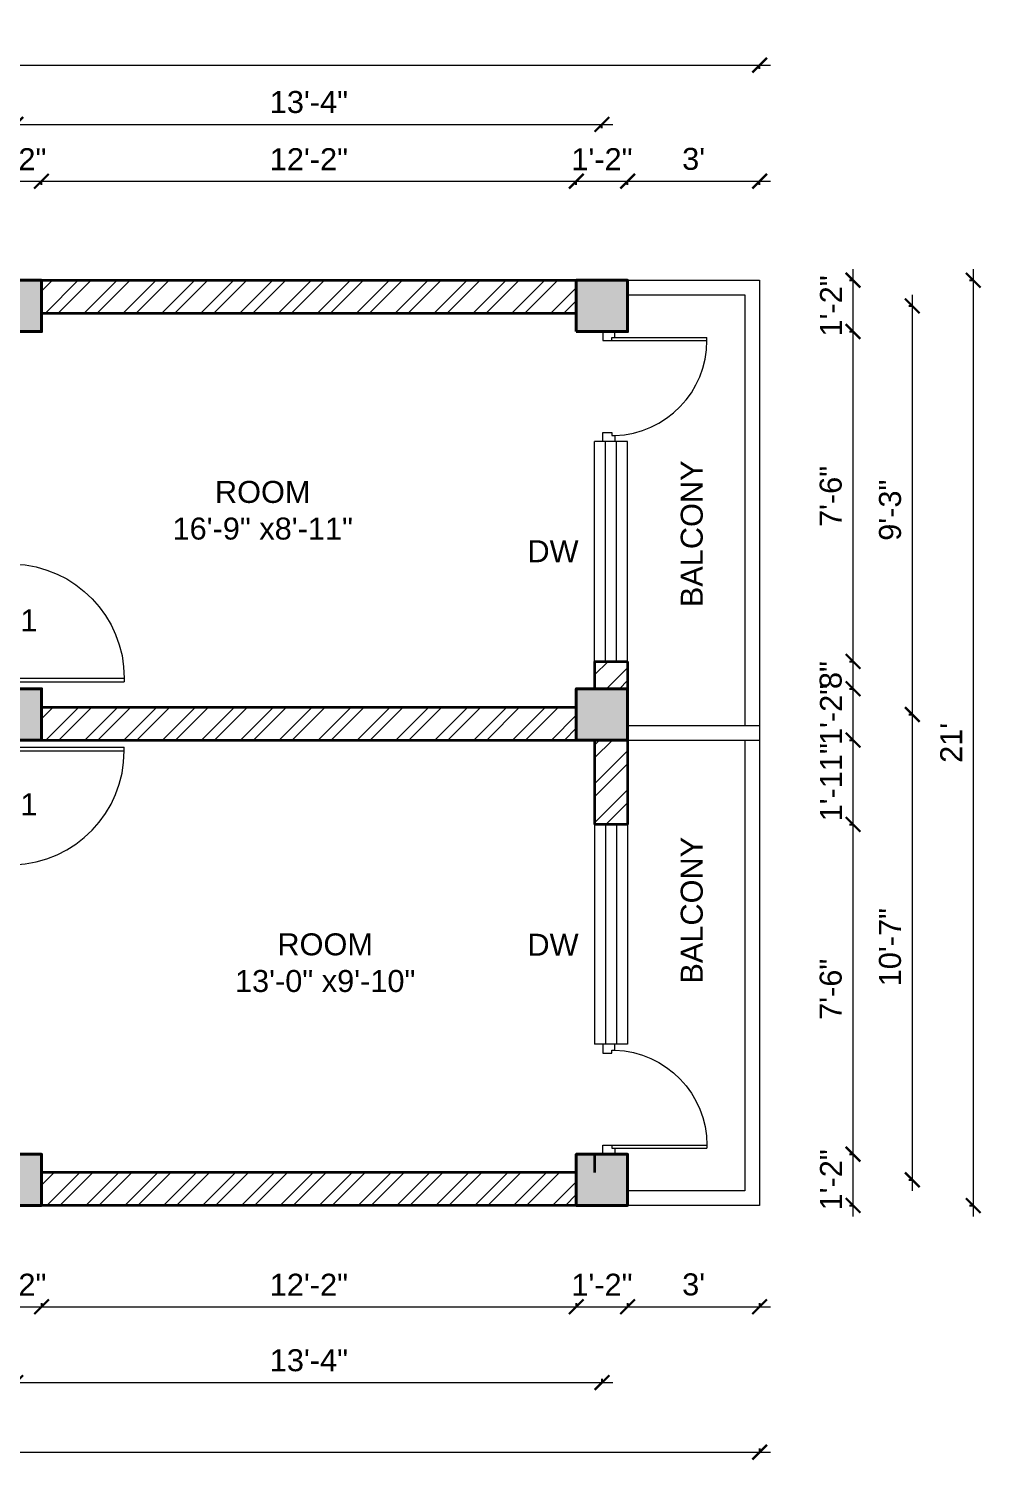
# Model space of a CAD drawing. Header units: inches. Extents: x -12073856 to 12321241, y -1226296 to 1319224.
# Drawn here: x 152714.2 to 152974, y 37191.7 to 37582.5 of the extents above; entities that cross this region are included whole.
import ezdxf

# ---------------------------------------------------------------- set-up
doc = ezdxf.new("R2010")
doc.units = ezdxf.units.IN
doc.header["$MEASUREMENT"] = 0
doc.header["$PDMODE"] = 35
for name, color, linetype, lineweight in [('Column', 181, 'Continuous', 40), ('Dimension', 130, 'Continuous', 9), ('Hatch', 9, 'Continuous', 9), ('Stairs', 61, 'Continuous', 18), ('TEXT', 255, 'Continuous', 35), ('Walls', 11, 'Continuous', 35), ('Windows', 151, 'Continuous', 15)]:
    doc.layers.add(name, color=color, linetype=linetype, lineweight=lineweight)
doc.styles.get("Standard").update_dxf_attribs({"font": 'arial.ttf'})
doc.dimstyles.get("Standard").update_dxf_attribs({"dimtxt": 6, "dimasz": 4, "dimexe": 0, "dimexo": 6, "dimgap": 3, "dimtad": 1, "dimdec": 0, "dimzin": 0, "dimdsep": 46, "dimlunit": 4, "dimtxsty": 'Standard', "dimblk": 'ARCHTICK', "dimcen": 0.09, "dimdle": 3, "dimclrd": 256, "dimadec": 0, "dimazin": 0, "dimtfac": 1, "dimtdec": 0, "dimtofl": 0, "dimtmove": 0, "dimatfit": 3, "dimfxl": 1, "dimfxlon": 1, "dimtolj": 1, "dimtzin": 0, "dimlwd": -1, "dimarcsym": 0})
pattern_1 = [(45, (29790.462, -1291.915), (-5.30330086, 5.30330086), []), (45, (29793.997, -1291.915), (-5.30330086, 5.30330086), [])]

# ---------------------------------------------------------------- blocks, each defined once
blk = doc.blocks.new('colm')
at = {"layer": 'Hatch'}
h = blk.add_hatch(color=256, dxfattribs=at)
h.dxf.hatch_style = 1
h.paths.add_polyline_path([(66705.71, 8319.73), (66705.71, 8307.73), (66717.71, 8307.73), (66717.71, 8319.73)])
at = {"layer": 'Column'}
blk.add_lwpolyline([(66705.71, 8307.73), (66717.71, 8307.73), (66717.71, 8319.73), (66705.71, 8319.73)], close=True, dxfattribs=at)
blk = doc.blocks.new('GFFGS')
at = {"layer": 'Windows'}
for p, q in [((97915.22, 19628.63), (97915.22, 19658.74)), ((97916.19, 19658.74), (97915.22, 19658.74)), ((97916.19, 19627.65), (97916.19, 19658.77)), ((97915.22, 19628.63), (97913.27, 19628.63)), ((97913.27, 19628.63), (97913.27, 19624.73)), ((97915.22, 19627.65), (97915.22, 19628.63)), ((97916.19, 19627.65), (97915.22, 19627.65)), ((97916.19, 19624.73), (97916.19, 19627.65)), ((97946.35, 19624.73), (97946.35, 19627.65)), ((97946.35, 19627.65), (97947.32, 19627.65)), ((97947.32, 19627.65), (97947.32, 19628.63)), ((97947.32, 19628.63), (97949.27, 19628.63)), ((97949.27, 19628.63), (97949.27, 19624.73)), ((97913.27, 19624.73), (97916.19, 19624.73)), ((97949.27, 19624.73), (97946.35, 19624.73))]:
    blk.add_line(p, q, dxfattribs=at)
blk.add_arc((97916.25, 19627.66), 31.08, 1.7801, 90.1235, dxfattribs=at)
blk = doc.blocks.new('_ArchTick')
at = {"color": 0, "linetype": 'ByBlock', "const_width": 0.15}
blk.add_lwpolyline([(-0.5, -0.5), (0.5, 0.5)], dxfattribs=at)
blk = doc.blocks.new('*D234')
at = {"layer": 'Defpoints', "color": 0, "transparency": 16777216}
for p in [(152717.68, 37540.82), (152703.68, 37513.79), (152717.68, 37513.79)]:
    blk.add_point(p, dxfattribs=at)
at = {"layer": 'Dimension', "transparency": 16777216}
blk.add_line((152700.68, 37540.82), (152720.68, 37540.82), dxfattribs=at)
at = {"layer": 'Dimension', "color": 0, "lineweight": -2, "transparency": 16777216}
for p, q in [((152703.68, 37539.82), (152703.68, 37540.82)), ((152717.68, 37539.82), (152717.68, 37540.82))]:
    blk.add_line(p, q, dxfattribs=at)
at = {"layer": 'Dimension', "transparency": 16777216, "xscale": 4, "yscale": 4, "zscale": 4, "rotation": 180}
blk.add_blockref('_ArchTick', (152703.68, 37540.82), dxfattribs=at)
at = {"layer": 'Dimension', "transparency": 16777216, "xscale": 4, "yscale": 4, "zscale": 4}
blk.add_blockref('_ArchTick', (152717.68, 37540.82), dxfattribs=at)
at = {"layer": 'Dimension', "color": 0, "lineweight": -2, "transparency": 16777216, "insert": (152710.68, 37546.83), "char_height": 6, "attachment_point": 5}
blk.add_mtext('\\A1;1\'-2"', dxfattribs=at)
blk = doc.blocks.new('*D235')
at = {"layer": 'Defpoints', "color": 0, "transparency": 16777216}
for p in [(152863.56, 37540.82), (152717.68, 37513.79), (152863.56, 37513.79)]:
    blk.add_point(p, dxfattribs=at)
at = {"layer": 'Dimension', "transparency": 16777216}
blk.add_line((152714.68, 37540.82), (152866.56, 37540.82), dxfattribs=at)
at = {"layer": 'Dimension', "color": 0, "lineweight": -2, "transparency": 16777216}
for p, q in [((152717.68, 37539.82), (152717.68, 37540.82)), ((152863.56, 37539.82), (152863.56, 37540.82))]:
    blk.add_line(p, q, dxfattribs=at)
at = {"layer": 'Dimension', "transparency": 16777216, "xscale": 4, "yscale": 4, "zscale": 4, "rotation": 180}
blk.add_blockref('_ArchTick', (152717.68, 37540.82), dxfattribs=at)
at = {"layer": 'Dimension', "transparency": 16777216, "xscale": 4, "yscale": 4, "zscale": 4}
blk.add_blockref('_ArchTick', (152863.56, 37540.82), dxfattribs=at)
at = {"layer": 'Dimension', "color": 0, "lineweight": -2, "transparency": 16777216, "insert": (152790.62, 37546.83), "char_height": 6, "attachment_point": 5}
blk.add_mtext('\\A1;12\'-2"', dxfattribs=at)
blk = doc.blocks.new('*D236')
at = {"layer": 'Defpoints', "color": 0, "transparency": 16777216}
for p in [(152877.56, 37540.82), (152863.56, 37513.79), (152877.56, 37513.79)]:
    blk.add_point(p, dxfattribs=at)
at = {"layer": 'Dimension', "transparency": 16777216}
blk.add_line((152860.56, 37540.82), (152880.56, 37540.82), dxfattribs=at)
at = {"layer": 'Dimension', "color": 0, "lineweight": -2, "transparency": 16777216}
for p, q in [((152863.56, 37539.82), (152863.56, 37540.82)), ((152877.56, 37539.82), (152877.56, 37540.82))]:
    blk.add_line(p, q, dxfattribs=at)
at = {"layer": 'Dimension', "transparency": 16777216, "xscale": 4, "yscale": 4, "zscale": 4, "rotation": 180}
blk.add_blockref('_ArchTick', (152863.56, 37540.82), dxfattribs=at)
at = {"layer": 'Dimension', "transparency": 16777216, "xscale": 4, "yscale": 4, "zscale": 4}
blk.add_blockref('_ArchTick', (152877.56, 37540.82), dxfattribs=at)
at = {"layer": 'Dimension', "color": 0, "lineweight": -2, "transparency": 16777216, "insert": (152870.56, 37546.83), "char_height": 6, "attachment_point": 5}
blk.add_mtext('\\A1;1\'-2"', dxfattribs=at)
blk = doc.blocks.new('*D237')
at = {"layer": 'Defpoints', "color": 0, "transparency": 16777216}
for p in [(152913.56, 37540.82), (152877.56, 37513.79), (152913.56, 37513.79)]:
    blk.add_point(p, dxfattribs=at)
at = {"layer": 'Dimension', "transparency": 16777216}
blk.add_line((152874.56, 37540.82), (152916.56, 37540.82), dxfattribs=at)
at = {"layer": 'Dimension', "color": 0, "lineweight": -2, "transparency": 16777216}
for p, q in [((152877.56, 37539.82), (152877.56, 37540.82)), ((152913.56, 37539.82), (152913.56, 37540.82))]:
    blk.add_line(p, q, dxfattribs=at)
at = {"layer": 'Dimension', "transparency": 16777216, "xscale": 4, "yscale": 4, "zscale": 4, "rotation": 180}
blk.add_blockref('_ArchTick', (152877.56, 37540.82), dxfattribs=at)
at = {"layer": 'Dimension', "transparency": 16777216, "xscale": 4, "yscale": 4, "zscale": 4}
blk.add_blockref('_ArchTick', (152913.56, 37540.82), dxfattribs=at)
at = {"layer": 'Dimension', "color": 0, "lineweight": -2, "transparency": 16777216, "insert": (152895.56, 37546.88), "char_height": 6, "attachment_point": 5}
blk.add_mtext("\\A1;3'", dxfattribs=at)
blk = doc.blocks.new('*D239')
at = {"layer": 'Defpoints', "color": 0, "transparency": 16777216}
for p in [(152870.56, 37556.34), (152710.68, 37513.79), (152870.56, 37513.79)]:
    blk.add_point(p, dxfattribs=at)
at = {"layer": 'Dimension', "transparency": 16777216}
blk.add_line((152707.68, 37556.34), (152873.56, 37556.34), dxfattribs=at)
at = {"layer": 'Dimension', "color": 0, "lineweight": -2, "transparency": 16777216}
for p, q in [((152710.68, 37555.34), (152710.68, 37556.34)), ((152870.56, 37555.34), (152870.56, 37556.34))]:
    blk.add_line(p, q, dxfattribs=at)
at = {"layer": 'Dimension', "transparency": 16777216, "xscale": 4, "yscale": 4, "zscale": 4, "rotation": 180}
blk.add_blockref('_ArchTick', (152710.68, 37556.34), dxfattribs=at)
at = {"layer": 'Dimension', "transparency": 16777216, "xscale": 4, "yscale": 4, "zscale": 4}
blk.add_blockref('_ArchTick', (152870.56, 37556.34), dxfattribs=at)
at = {"layer": 'Dimension', "color": 0, "lineweight": -2, "transparency": 16777216, "insert": (152790.62, 37562.4), "char_height": 6, "attachment_point": 5}
blk.add_mtext('\\A1;13\'-4"', dxfattribs=at)
blk = doc.blocks.new('*D244')
at = {"layer": 'Defpoints', "color": 0, "transparency": 16777216}
for p in [(152703.68, 37261.29), (152717.68, 37261.29), (152717.68, 37233.65)]:
    blk.add_point(p, dxfattribs=at)
at = {"layer": 'Dimension', "transparency": 16777216}
blk.add_line((152700.68, 37233.65), (152720.68, 37233.65), dxfattribs=at)
at = {"layer": 'Dimension', "color": 0, "lineweight": -2, "transparency": 16777216}
for p, q in [((152703.68, 37234.65), (152703.68, 37233.65)), ((152717.68, 37234.65), (152717.68, 37233.65))]:
    blk.add_line(p, q, dxfattribs=at)
at = {"layer": 'Dimension', "transparency": 16777216, "xscale": 4, "yscale": 4, "zscale": 4, "rotation": 180}
blk.add_blockref('_ArchTick', (152703.68, 37233.65), dxfattribs=at)
at = {"layer": 'Dimension', "transparency": 16777216, "xscale": 4, "yscale": 4, "zscale": 4}
blk.add_blockref('_ArchTick', (152717.68, 37233.65), dxfattribs=at)
at = {"layer": 'Dimension', "color": 0, "lineweight": -2, "transparency": 16777216, "insert": (152710.68, 37239.67), "char_height": 6, "attachment_point": 5}
blk.add_mtext('\\A1;1\'-2"', dxfattribs=at)
blk = doc.blocks.new('*D245')
at = {"layer": 'Defpoints', "color": 0, "transparency": 16777216}
for p in [(152717.68, 37261.29), (152863.56, 37261.29), (152863.56, 37233.65)]:
    blk.add_point(p, dxfattribs=at)
at = {"layer": 'Dimension', "transparency": 16777216}
blk.add_line((152714.68, 37233.65), (152866.56, 37233.65), dxfattribs=at)
at = {"layer": 'Dimension', "color": 0, "lineweight": -2, "transparency": 16777216}
for p, q in [((152717.68, 37234.65), (152717.68, 37233.65)), ((152863.56, 37234.65), (152863.56, 37233.65))]:
    blk.add_line(p, q, dxfattribs=at)
at = {"layer": 'Dimension', "transparency": 16777216, "xscale": 4, "yscale": 4, "zscale": 4, "rotation": 180}
blk.add_blockref('_ArchTick', (152717.68, 37233.65), dxfattribs=at)
at = {"layer": 'Dimension', "transparency": 16777216, "xscale": 4, "yscale": 4, "zscale": 4}
blk.add_blockref('_ArchTick', (152863.56, 37233.65), dxfattribs=at)
at = {"layer": 'Dimension', "color": 0, "lineweight": -2, "transparency": 16777216, "insert": (152790.62, 37239.67), "char_height": 6, "attachment_point": 5}
blk.add_mtext('\\A1;12\'-2"', dxfattribs=at)
blk = doc.blocks.new('*D246')
at = {"layer": 'Defpoints', "color": 0, "transparency": 16777216}
for p in [(152863.56, 37261.29), (152877.56, 37261.29), (152877.56, 37233.65)]:
    blk.add_point(p, dxfattribs=at)
at = {"layer": 'Dimension', "transparency": 16777216}
blk.add_line((152860.56, 37233.65), (152880.56, 37233.65), dxfattribs=at)
at = {"layer": 'Dimension', "color": 0, "lineweight": -2, "transparency": 16777216}
for p, q in [((152863.56, 37234.65), (152863.56, 37233.65)), ((152877.56, 37234.65), (152877.56, 37233.65))]:
    blk.add_line(p, q, dxfattribs=at)
at = {"layer": 'Dimension', "transparency": 16777216, "xscale": 4, "yscale": 4, "zscale": 4, "rotation": 180}
blk.add_blockref('_ArchTick', (152863.56, 37233.65), dxfattribs=at)
at = {"layer": 'Dimension', "transparency": 16777216, "xscale": 4, "yscale": 4, "zscale": 4}
blk.add_blockref('_ArchTick', (152877.56, 37233.65), dxfattribs=at)
at = {"layer": 'Dimension', "color": 0, "lineweight": -2, "transparency": 16777216, "insert": (152870.56, 37239.67), "char_height": 6, "attachment_point": 5}
blk.add_mtext('\\A1;1\'-2"', dxfattribs=at)
blk = doc.blocks.new('*D247')
at = {"layer": 'Defpoints', "color": 0, "transparency": 16777216}
for p in [(152877.56, 37261.29), (152913.56, 37261.29), (152913.56, 37233.65)]:
    blk.add_point(p, dxfattribs=at)
at = {"layer": 'Dimension', "transparency": 16777216}
blk.add_line((152874.56, 37233.65), (152916.56, 37233.65), dxfattribs=at)
at = {"layer": 'Dimension', "color": 0, "lineweight": -2, "transparency": 16777216}
for p, q in [((152877.56, 37234.65), (152877.56, 37233.65)), ((152913.56, 37234.65), (152913.56, 37233.65))]:
    blk.add_line(p, q, dxfattribs=at)
at = {"layer": 'Dimension', "transparency": 16777216, "xscale": 4, "yscale": 4, "zscale": 4, "rotation": 180}
blk.add_blockref('_ArchTick', (152877.56, 37233.65), dxfattribs=at)
at = {"layer": 'Dimension', "transparency": 16777216, "xscale": 4, "yscale": 4, "zscale": 4}
blk.add_blockref('_ArchTick', (152913.56, 37233.65), dxfattribs=at)
at = {"layer": 'Dimension', "color": 0, "lineweight": -2, "transparency": 16777216, "insert": (152895.56, 37239.72), "char_height": 6, "attachment_point": 5}
blk.add_mtext("\\A1;3'", dxfattribs=at)
blk = doc.blocks.new('*D249')
at = {"layer": 'Defpoints', "color": 0, "transparency": 16777216}
for p in [(152710.68, 37261.29), (152870.56, 37261.29), (152870.56, 37212.96)]:
    blk.add_point(p, dxfattribs=at)
at = {"layer": 'Dimension', "transparency": 16777216}
blk.add_line((152707.68, 37212.96), (152873.56, 37212.96), dxfattribs=at)
at = {"layer": 'Dimension', "color": 0, "lineweight": -2, "transparency": 16777216}
for p, q in [((152710.68, 37213.96), (152710.68, 37212.96)), ((152870.56, 37213.96), (152870.56, 37212.96))]:
    blk.add_line(p, q, dxfattribs=at)
at = {"layer": 'Dimension', "transparency": 16777216, "xscale": 4, "yscale": 4, "zscale": 4, "rotation": 180}
blk.add_blockref('_ArchTick', (152710.68, 37212.96), dxfattribs=at)
at = {"layer": 'Dimension', "transparency": 16777216, "xscale": 4, "yscale": 4, "zscale": 4}
blk.add_blockref('_ArchTick', (152870.56, 37212.96), dxfattribs=at)
at = {"layer": 'Dimension', "color": 0, "lineweight": -2, "transparency": 16777216, "insert": (152790.62, 37219.02), "char_height": 6, "attachment_point": 5}
blk.add_mtext('\\A1;13\'-4"', dxfattribs=at)
blk = doc.blocks.new('*D250')
at = {"layer": 'Defpoints', "color": 0, "transparency": 16777216}
for p in [(152877.56, 37275.29), (152939.05, 37275.29), (152877.56, 37261.29)]:
    blk.add_point(p, dxfattribs=at)
at = {"layer": 'Dimension', "color": 0, "lineweight": -2, "transparency": 16777216}
for p, q in [((152938.05, 37275.29), (152939.05, 37275.29)), ((152938.05, 37261.29), (152939.05, 37261.29))]:
    blk.add_line(p, q, dxfattribs=at)
at = {"layer": 'Dimension', "transparency": 16777216}
blk.add_line((152939.05, 37258.29), (152939.05, 37278.29), dxfattribs=at)
at = {"layer": 'Dimension', "transparency": 16777216, "xscale": 4, "yscale": 4, "zscale": 4}
for p, rotation in [((152939.05, 37275.29), 90), ((152939.05, 37261.29), 270)]:
    blk.add_blockref('_ArchTick', p, dxfattribs=dict(at, rotation=rotation))
at = {"layer": 'Dimension', "color": 0, "lineweight": -2, "transparency": 16777216, "insert": (152933.03, 37268.29), "char_height": 6, "attachment_point": 5, "rotation": 90}
blk.add_mtext('\\A1;1\'-2"', dxfattribs=at)
blk = doc.blocks.new('*D251')
at = {"layer": 'Defpoints', "color": 0, "transparency": 16777216}
for p in [(152877.56, 37365.29), (152939.05, 37365.29), (152877.56, 37275.29)]:
    blk.add_point(p, dxfattribs=at)
at = {"layer": 'Dimension', "color": 0, "lineweight": -2, "transparency": 16777216}
for p, q in [((152938.05, 37365.29), (152939.05, 37365.29)), ((152938.05, 37275.29), (152939.05, 37275.29))]:
    blk.add_line(p, q, dxfattribs=at)
at = {"layer": 'Dimension', "transparency": 16777216}
blk.add_line((152939.05, 37272.29), (152939.05, 37368.29), dxfattribs=at)
at = {"layer": 'Dimension', "transparency": 16777216, "xscale": 4, "yscale": 4, "zscale": 4}
for p, rotation in [((152939.05, 37365.29), 90), ((152939.05, 37275.29), 270)]:
    blk.add_blockref('_ArchTick', p, dxfattribs=dict(at, rotation=rotation))
at = {"layer": 'Dimension', "color": 0, "lineweight": -2, "transparency": 16777216, "insert": (152932.98, 37320.29), "char_height": 6, "attachment_point": 5, "rotation": 90}
blk.add_mtext('\\A1;7\'-6"', dxfattribs=at)
blk = doc.blocks.new('*D252')
at = {"layer": 'Defpoints', "color": 0, "transparency": 16777216}
for p in [(152877.56, 37388.29), (152939.05, 37388.29), (152877.56, 37365.29)]:
    blk.add_point(p, dxfattribs=at)
at = {"layer": 'Dimension', "color": 0, "lineweight": -2, "transparency": 16777216}
for p, q in [((152938.05, 37388.29), (152939.05, 37388.29)), ((152938.05, 37365.29), (152939.05, 37365.29))]:
    blk.add_line(p, q, dxfattribs=at)
at = {"layer": 'Dimension', "transparency": 16777216}
blk.add_line((152939.05, 37362.29), (152939.05, 37391.29), dxfattribs=at)
at = {"layer": 'Dimension', "transparency": 16777216, "xscale": 4, "yscale": 4, "zscale": 4}
for p, rotation in [((152939.05, 37388.29), 90), ((152939.05, 37365.29), 270)]:
    blk.add_blockref('_ArchTick', p, dxfattribs=dict(at, rotation=rotation))
at = {"layer": 'Dimension', "color": 0, "lineweight": -2, "transparency": 16777216, "insert": (152933.03, 37376.79), "char_height": 6, "attachment_point": 5, "rotation": 90}
blk.add_mtext('\\A1;1\'-11"', dxfattribs=at)
blk = doc.blocks.new('*D253')
at = {"layer": 'Defpoints', "color": 0, "transparency": 16777216}
for p in [(152877.56, 37402.29), (152939.05, 37402.29), (152877.56, 37388.29)]:
    blk.add_point(p, dxfattribs=at)
at = {"layer": 'Dimension', "transparency": 16777216}
blk.add_line((152939.05, 37385.29), (152939.05, 37405.29), dxfattribs=at)
at = {"layer": 'Dimension', "color": 0, "lineweight": -2, "transparency": 16777216}
for p, q in [((152938.05, 37402.29), (152939.05, 37402.29)), ((152938.05, 37388.29), (152939.05, 37388.29))]:
    blk.add_line(p, q, dxfattribs=at)
at = {"layer": 'Dimension', "transparency": 16777216, "xscale": 4, "yscale": 4, "zscale": 4}
for p, rotation in [((152939.05, 37402.29), 90), ((152939.05, 37388.29), 270)]:
    blk.add_blockref('_ArchTick', p, dxfattribs=dict(at, rotation=rotation))
at = {"layer": 'Dimension', "color": 0, "lineweight": -2, "transparency": 16777216, "insert": (152933.03, 37395.29), "char_height": 6, "attachment_point": 5, "rotation": 90}
blk.add_mtext('\\A1;1\'-2"', dxfattribs=at)
blk = doc.blocks.new('*D254')
at = {"layer": 'Defpoints', "color": 0, "transparency": 16777216}
for p in [(152877.56, 37409.79), (152939.05, 37409.79), (152877.56, 37402.29)]:
    blk.add_point(p, dxfattribs=at)
at = {"layer": 'Dimension', "transparency": 16777216}
blk.add_line((152939.05, 37399.29), (152939.05, 37412.79), dxfattribs=at)
at = {"layer": 'Dimension', "color": 0, "lineweight": -2, "transparency": 16777216}
for p, q in [((152938.05, 37409.79), (152939.05, 37409.79)), ((152938.05, 37402.29), (152939.05, 37402.29))]:
    blk.add_line(p, q, dxfattribs=at)
at = {"layer": 'Dimension', "transparency": 16777216, "xscale": 4, "yscale": 4, "zscale": 4}
for p, rotation in [((152939.05, 37409.79), 90), ((152939.05, 37402.29), 270)]:
    blk.add_blockref('_ArchTick', p, dxfattribs=dict(at, rotation=rotation))
at = {"layer": 'Dimension', "color": 0, "lineweight": -2, "transparency": 16777216, "insert": (152932.98, 37406.04), "char_height": 6, "attachment_point": 5, "rotation": 90}
blk.add_mtext('\\A1;8"', dxfattribs=at)
blk = doc.blocks.new('*D255')
at = {"layer": 'Defpoints', "color": 0, "transparency": 16777216}
for p in [(152877.56, 37499.79), (152939.05, 37499.79), (152877.56, 37409.79)]:
    blk.add_point(p, dxfattribs=at)
at = {"layer": 'Dimension', "transparency": 16777216}
blk.add_line((152939.05, 37406.79), (152939.05, 37502.79), dxfattribs=at)
at = {"layer": 'Dimension', "color": 0, "lineweight": -2, "transparency": 16777216}
for p, q in [((152938.05, 37499.79), (152939.05, 37499.79)), ((152938.05, 37409.79), (152939.05, 37409.79))]:
    blk.add_line(p, q, dxfattribs=at)
at = {"layer": 'Dimension', "transparency": 16777216, "xscale": 4, "yscale": 4, "zscale": 4}
for p, rotation in [((152939.05, 37499.79), 90), ((152939.05, 37409.79), 270)]:
    blk.add_blockref('_ArchTick', p, dxfattribs=dict(at, rotation=rotation))
at = {"layer": 'Dimension', "color": 0, "lineweight": -2, "transparency": 16777216, "insert": (152932.98, 37454.79), "char_height": 6, "attachment_point": 5, "rotation": 90}
blk.add_mtext('\\A1;7\'-6"', dxfattribs=at)
blk = doc.blocks.new('*D256')
at = {"layer": 'Defpoints', "color": 0, "transparency": 16777216}
for p in [(152877.56, 37513.79), (152939.05, 37513.79), (152877.56, 37499.79)]:
    blk.add_point(p, dxfattribs=at)
at = {"layer": 'Dimension', "color": 0, "lineweight": -2, "transparency": 16777216}
for p, q in [((152938.05, 37513.79), (152939.05, 37513.79)), ((152938.05, 37499.79), (152939.05, 37499.79))]:
    blk.add_line(p, q, dxfattribs=at)
at = {"layer": 'Dimension', "transparency": 16777216}
blk.add_line((152939.05, 37496.79), (152939.05, 37516.79), dxfattribs=at)
at = {"layer": 'Dimension', "transparency": 16777216, "xscale": 4, "yscale": 4, "zscale": 4}
for p, rotation in [((152939.05, 37513.79), 90), ((152939.05, 37499.79), 270)]:
    blk.add_blockref('_ArchTick', p, dxfattribs=dict(at, rotation=rotation))
at = {"layer": 'Dimension', "color": 0, "lineweight": -2, "transparency": 16777216, "insert": (152933.03, 37506.79), "char_height": 6, "attachment_point": 5, "rotation": 90}
blk.add_mtext('\\A1;1\'-2"', dxfattribs=at)
blk = doc.blocks.new('*D257')
at = {"layer": 'Defpoints', "color": 0, "transparency": 16777216}
for p in [(152877.56, 37395.29), (152955.22, 37395.29), (152877.56, 37268.29)]:
    blk.add_point(p, dxfattribs=at)
at = {"layer": 'Dimension', "transparency": 16777216}
blk.add_line((152955.22, 37265.29), (152955.22, 37398.29), dxfattribs=at)
at = {"layer": 'Dimension', "color": 0, "lineweight": -2, "transparency": 16777216}
for p, q in [((152954.22, 37395.29), (152955.22, 37395.29)), ((152954.22, 37268.29), (152955.22, 37268.29))]:
    blk.add_line(p, q, dxfattribs=at)
at = {"layer": 'Dimension', "transparency": 16777216, "xscale": 4, "yscale": 4, "zscale": 4}
for p, rotation in [((152955.22, 37395.29), 90), ((152955.22, 37268.29), 270)]:
    blk.add_blockref('_ArchTick', p, dxfattribs=dict(at, rotation=rotation))
at = {"layer": 'Dimension', "color": 0, "lineweight": -2, "transparency": 16777216, "insert": (152949.16, 37331.79), "char_height": 6, "attachment_point": 5, "rotation": 90}
blk.add_mtext('\\A1;10\'-7"', dxfattribs=at)
blk = doc.blocks.new('*D258')
at = {"layer": 'Defpoints', "color": 0, "transparency": 16777216}
for p in [(152877.56, 37506.79), (152955.22, 37506.79), (152877.56, 37395.29)]:
    blk.add_point(p, dxfattribs=at)
at = {"layer": 'Dimension', "transparency": 16777216}
blk.add_line((152955.22, 37392.29), (152955.22, 37509.79), dxfattribs=at)
at = {"layer": 'Dimension', "color": 0, "lineweight": -2, "transparency": 16777216}
for p, q in [((152954.22, 37506.79), (152955.22, 37506.79)), ((152954.22, 37395.29), (152955.22, 37395.29))]:
    blk.add_line(p, q, dxfattribs=at)
at = {"layer": 'Dimension', "transparency": 16777216, "xscale": 4, "yscale": 4, "zscale": 4}
for p, rotation in [((152955.22, 37506.79), 90), ((152955.22, 37395.29), 270)]:
    blk.add_blockref('_ArchTick', p, dxfattribs=dict(at, rotation=rotation))
at = {"layer": 'Dimension', "color": 0, "lineweight": -2, "transparency": 16777216, "insert": (152949.16, 37451.04), "char_height": 6, "attachment_point": 5, "rotation": 90}
blk.add_mtext('\\A1;9\'-3"', dxfattribs=at)
blk = doc.blocks.new('*D259')
at = {"layer": 'Defpoints', "color": 0, "transparency": 16777216}
for p in [(152877.56, 37513.79), (152877.56, 37261.29), (152971.83, 37261.29)]:
    blk.add_point(p, dxfattribs=at)
at = {"layer": 'Dimension', "color": 0, "lineweight": -2, "transparency": 16777216}
for p, q in [((152970.83, 37513.79), (152971.83, 37513.79)), ((152970.83, 37261.29), (152971.83, 37261.29))]:
    blk.add_line(p, q, dxfattribs=at)
at = {"layer": 'Dimension', "transparency": 16777216}
blk.add_line((152971.83, 37516.79), (152971.83, 37258.29), dxfattribs=at)
at = {"layer": 'Dimension', "transparency": 16777216, "xscale": 4, "yscale": 4, "zscale": 4}
for p, rotation in [((152971.83, 37513.79), 90), ((152971.83, 37261.29), 270)]:
    blk.add_blockref('_ArchTick', p, dxfattribs=dict(at, rotation=rotation))
at = {"layer": 'Dimension', "color": 0, "lineweight": -2, "transparency": 16777216, "insert": (152965.82, 37387.54), "char_height": 6, "attachment_point": 5, "rotation": 90}
blk.add_mtext("\\A1;21'", dxfattribs=at)
blk = doc.blocks.new('*D272')
at = {"layer": 'Defpoints', "color": 0, "transparency": 16777216}
for p in [(152913.56, 37572.46), (152377.86, 37513.79), (152913.56, 37513.79)]:
    blk.add_point(p, dxfattribs=at)
at = {"layer": 'Dimension', "transparency": 16777216}
blk.add_line((152374.86, 37572.46), (152916.56, 37572.46), dxfattribs=at)
at = {"layer": 'Dimension', "color": 0, "lineweight": -2, "transparency": 16777216}
for p, q in [((152377.86, 37571.46), (152377.86, 37572.46)), ((152913.56, 37571.46), (152913.56, 37572.46))]:
    blk.add_line(p, q, dxfattribs=at)
at = {"layer": 'Dimension', "transparency": 16777216, "xscale": 4, "yscale": 4, "zscale": 4, "rotation": 180}
blk.add_blockref('_ArchTick', (152377.86, 37572.46), dxfattribs=at)
at = {"layer": 'Dimension', "transparency": 16777216, "xscale": 4, "yscale": 4, "zscale": 4}
blk.add_blockref('_ArchTick', (152913.56, 37572.46), dxfattribs=at)
at = {"layer": 'Dimension', "color": 0, "lineweight": -2, "transparency": 16777216, "insert": (152645.71, 37578.52), "char_height": 6, "attachment_point": 5}
blk.add_mtext('\\A1;44\'-8"', dxfattribs=at)
blk = doc.blocks.new('*D273')
at = {"layer": 'Defpoints', "color": 0, "transparency": 16777216}
for p in [(152377.86, 37302.29), (152913.56, 37261.29), (152913.56, 37193.95)]:
    blk.add_point(p, dxfattribs=at)
at = {"layer": 'Dimension', "transparency": 16777216}
blk.add_line((152374.86, 37193.95), (152916.56, 37193.95), dxfattribs=at)
at = {"layer": 'Dimension', "color": 0, "lineweight": -2, "transparency": 16777216}
for p, q in [((152377.86, 37194.95), (152377.86, 37193.95)), ((152913.56, 37194.95), (152913.56, 37193.95))]:
    blk.add_line(p, q, dxfattribs=at)
at = {"layer": 'Dimension', "transparency": 16777216, "xscale": 4, "yscale": 4, "zscale": 4, "rotation": 180}
blk.add_blockref('_ArchTick', (152377.86, 37193.95), dxfattribs=at)
at = {"layer": 'Dimension', "transparency": 16777216, "xscale": 4, "yscale": 4, "zscale": 4}
blk.add_blockref('_ArchTick', (152913.56, 37193.95), dxfattribs=at)
at = {"layer": 'Dimension', "color": 0, "lineweight": -2, "transparency": 16777216, "insert": (152645.71, 37200.01), "char_height": 6, "attachment_point": 5}
blk.add_mtext('\\A1;44\'-8"', dxfattribs=at)

msp = doc.modelspace()

# ---------------------------------------------------------------- hatches: boundary and pattern name
at = {"layer": 'Hatch'}
h = msp.add_hatch(dxfattribs=at)
h.set_pattern_fill('ANSI32', color=256, scale=20)
h.set_pattern_definition(pattern_1)
h.paths.add_polyline_path([(152717.68, 37513.79), (152717.68, 37504.79), (152863.56, 37504.79), (152863.56, 37513.79)])
h = msp.add_hatch(dxfattribs=at)
h.set_pattern_fill('ANSI32', color=256, scale=20)
h.set_pattern_definition([(45, (29791.462, -1291.915), (-5.30330086, 5.30330086), []), (45, (29794.997, -1291.915), (-5.30330086, 5.30330086), [])])
h.paths.add_polyline_path([(152877.56, 37409.79), (152868.56, 37409.79), (152868.56, 37402.29), (152877.56, 37402.29)])
h = msp.add_hatch(dxfattribs=at)
h.set_pattern_fill('ANSI32', color=256, scale=20)
h.set_pattern_definition(pattern_1)
h.paths.add_polyline_path([(152863.56, 37388.29), (152863.56, 37397.29), (152717.68, 37397.29), (152717.68, 37388.29)])
h = msp.add_hatch(dxfattribs=at)
h.set_pattern_fill('ANSI32', color=256, scale=20)
h.set_pattern_definition([(45, (27171.198, -583.2005), (-5.30330086, 5.30330086), []), (45, (27174.734, -583.2005), (-5.30330086, 5.30330086), [])])
h.paths.add_polyline_path([(152877.56, 37388.29), (152868.56, 37388.29), (152868.56, 37365.29), (152877.56, 37365.29)])
h = msp.add_hatch(dxfattribs=at)
h.set_pattern_fill('ANSI32', color=256, scale=20)
h.set_pattern_definition(pattern_1)
h.paths.add_polyline_path([(152717.68, 37270.29), (152717.68, 37261.29), (152863.56, 37261.29), (152863.56, 37270.29)])

# ---------------------------------------------------------------- linework, layer by layer
at = {"layer": 'Stairs'}
for p, q in [((152877.56, 37513.79), (152913.56, 37513.79)), ((152913.56, 37513.79), (152913.56, 37392.29)), ((152877.56, 37509.79), (152909.56, 37509.79)), ((152909.56, 37509.79), (152909.56, 37392.29)), ((152877.56, 37392.29), (152913.56, 37392.29)), ((152913.56, 37392.29), (152913.56, 37388.29)), ((152877.56, 37388.29), (152913.56, 37388.29)), ((152909.56, 37388.29), (152909.56, 37265.29)), ((152913.56, 37388.29), (152913.56, 37261.29)), ((152909.56, 37265.29), (152877.56, 37265.29)), ((152913.56, 37261.29), (152877.56, 37261.29))]:
    msp.add_line(p, q, dxfattribs=at)
at = {"layer": 'Walls'}
for p, q in [((152717.68, 37513.79), (152863.56, 37513.79)), ((152717.68, 37504.79), (152863.56, 37504.79)), ((152868.56, 37409.79), (152868.56, 37402.29)), ((152868.56, 37409.79), (152877.56, 37409.79)), ((152877.56, 37409.79), (152877.56, 37402.29)), ((152717.68, 37397.29), (152863.56, 37397.29)), ((152717.68, 37388.29), (152863.56, 37388.29)), ((152868.56, 37388.29), (152868.56, 37365.29)), ((152877.56, 37388.29), (152877.56, 37365.29)), ((152877.56, 37365.29), (152868.56, 37365.29)), ((152868.56, 37275.29), (152868.56, 37270.29)), ((152877.56, 37275.29), (152877.56, 37261.29)), ((152863.56, 37270.29), (152717.68, 37270.29)), ((152863.56, 37261.29), (152717.68, 37261.29))]:
    msp.add_line(p, q, dxfattribs=at)
at = {"layer": 'Windows'}
for p, q in [((152868.56, 37409.79), (152868.56, 37469.79)), ((152877.56, 37469.79), (152868.56, 37469.79)), ((152871.56, 37409.79), (152871.56, 37469.79)), ((152874.56, 37409.79), (152874.56, 37469.79)), ((152877.56, 37409.79), (152877.56, 37469.79)), ((152868.56, 37365.29), (152868.56, 37305.29)), ((152871.56, 37365.29), (152871.56, 37305.29)), ((152874.56, 37365.29), (152874.56, 37305.29)), ((152877.56, 37365.29), (152877.56, 37305.29)), ((152877.56, 37305.29), (152868.56, 37305.29))]:
    msp.add_line(p, q, dxfattribs=at)

# ---------------------------------------------------------------- block references
at = {"layer": 'Column', "xscale": 1.166666666668081, "yscale": 1.166666666668081, "zscale": 1.166666666668081}
for p in [(74880.36, 27807.44), (75040.23, 27807.44), (74880.36, 27695.94), (75040.23, 27695.94), (74880.36, 27568.94), (75040.23, 27568.94)]:
    msp.add_blockref('colm', p, dxfattribs=at)
at = {"layer": 'Windows', "yscale": 0.8333333333333334, "zscale": 0.8333333333333334, "rotation": 270}
for p, xscale in [((136516.89, 119094.18), 0.8333333333333334), ((136516.89, -44319.1), -0.8333333333333334)]:
    msp.add_blockref('GFFGS', p, dxfattribs=dict(at, xscale=xscale))
at = {"layer": 'Windows', "xscale": -1, "rotation": 270}
msp.add_blockref('GFFGS', (133081.5, -60510.98), dxfattribs=at)
at = {"layer": 'Windows', "rotation": 270}
msp.add_blockref('GFFGS', (133081.5, 135301.56), dxfattribs=at)

# ---------------------------------------------------------------- texts
at = {"layer": 'TEXT', "char_height": 6, "attachment_point": 3, "rotation": 90}
for insert in [(152892.04, 37464.62), (152892.04, 37361.89)]:
    msp.add_mtext_dynamic_manual_height_columns('BALCONY', width=42.6174, gutter_width=1, heights=[20.6], dxfattribs=dict(at, insert=insert))
at = {"layer": 'TEXT', "char_height": 6}
for s, width, heights, insert, attachment_point in [('\\pi29.7286;ROOM\\P\\pi18.16039;16\'-9" x8\'-11"', 84.2389, [17.84], (152735.26, 37442.94), 7), ('DW', 18.7269, [0], (152850.23, 37442.84), 1), ('\\pi5.0988;D1', 18.7269, [0], (152700.75, 37423.97), 1), ('\\pi5.0988;D1', 18.7269, [0], (152700.75, 37373.78), 1), ('\\pi29.7286;ROOM\\P\\pi18.16039;13\'-0" x9\'-10"', 84.2389, [0], (152752.29, 37319.47), 7), ('DW', 18.7269, [0], (152850.23, 37335.45), 1)]:
    msp.add_mtext_dynamic_manual_height_columns(s, width=width, gutter_width=1, heights=heights, dxfattribs=dict(at, insert=insert, attachment_point=attachment_point))

# ---------------------------------------------------------------- dimensions: what is measured, and where the dimension line sits
at = {"layer": 'Dimension', "lineweight": -2}
for base, p1, p2, picture, middle in [((152913.56, 37572.46), (152377.86, 37513.79), (152913.56, 37513.79), '*D272', (152645.71, 37578.52)), ((152870.56, 37556.34), (152710.68, 37513.79), (152870.56, 37513.79), '*D239', (152790.62, 37562.4)), ((152863.56, 37540.82), (152717.68, 37513.79), (152863.56, 37513.79), '*D235', (152790.62, 37546.83)), ((152913.56, 37540.82), (152877.56, 37513.79), (152913.56, 37513.79), '*D237', (152895.56, 37546.88)), ((152913.56, 37193.95), (152377.86, 37302.29), (152913.56, 37261.29), '*D273', (152645.71, 37200.01)), ((152870.56, 37212.96), (152710.68, 37261.29), (152870.56, 37261.29), '*D249', (152790.62, 37219.02)), ((152863.56, 37233.65), (152717.68, 37261.29), (152863.56, 37261.29), '*D245', (152790.62, 37239.67)), ((152913.56, 37233.65), (152877.56, 37261.29), (152913.56, 37261.29), '*D247', (152895.56, 37239.72))]:
    dim = msp.add_linear_dim(base=base, p1=p1, p2=p2, dimstyle='Standard', override={"dimtmove": 1}, dxfattribs=at)
    dim.commit()
    dim.dimension.update_dxf_attribs({"geometry": picture, "text_midpoint": middle})
for base, p1, p2, picture, middle in [((152717.68, 37540.82), (152703.68, 37513.79), (152717.68, 37513.79), '*D234', (152710.68, 37540.82)), ((152877.56, 37540.82), (152863.56, 37513.79), (152877.56, 37513.79), '*D236', (152870.56, 37540.82)), ((152717.68, 37233.65), (152703.68, 37261.29), (152717.68, 37261.29), '*D244', (152710.68, 37233.65)), ((152877.56, 37233.65), (152863.56, 37261.29), (152877.56, 37261.29), '*D246', (152870.56, 37233.65))]:
    dim = msp.add_linear_dim(base=base, p1=p1, p2=p2, dimstyle='Standard', override={"dimtmove": 1}, dxfattribs=at)
    dim.commit()
    dim.dimension.update_dxf_attribs({"geometry": picture, "text_midpoint": middle, "dimtype": 160})
for base, p1, p2, picture, middle in [((152939.05, 37513.79), (152877.56, 37499.79), (152877.56, 37513.79), '*D256', (152939.05, 37506.79)), ((152939.04605624, 37409.78973437), (152877.55588619, 37402.28973437), (152877.55588619, 37409.78973437), '*D254', (152939.04605624, 37406.03973437)), ((152939.05, 37402.29), (152877.56, 37388.29), (152877.56, 37402.29), '*D253', (152939.05, 37395.29)), ((152939.05, 37388.29), (152877.56, 37365.29), (152877.56, 37388.29), '*D252', (152939.05, 37376.79)), ((152939.05, 37275.29), (152877.56, 37261.29), (152877.56, 37275.29), '*D250', (152939.05, 37268.29))]:
    dim = msp.add_linear_dim(base=base, p1=p1, p2=p2, angle=90, dimstyle='Standard', override={"dimtmove": 1}, dxfattribs=at)
    dim.commit()
    dim.dimension.update_dxf_attribs({"geometry": picture, "text_midpoint": middle, "dimtype": 160})
for base, p1, p2, picture, middle in [((152971.8303, 37261.2897), (152877.5559, 37513.7873), (152877.5559, 37261.2897), '*D259', (152965.818, 37387.5385)), ((152955.2215, 37506.7873), (152877.5559, 37395.2897), (152877.5559, 37506.7873), '*D258', (152949.156, 37451.0385)), ((152939.05, 37499.79), (152877.56, 37409.79), (152877.56, 37499.79), '*D255', (152932.98, 37454.79)), ((152955.22, 37395.29), (152877.56, 37268.29), (152877.56, 37395.29), '*D257', (152949.16, 37331.79)), ((152939.05, 37365.29), (152877.56, 37275.29), (152877.56, 37365.29), '*D251', (152932.98, 37320.29))]:
    dim = msp.add_linear_dim(base=base, p1=p1, p2=p2, angle=90, dimstyle='Standard', override={"dimtmove": 1}, dxfattribs=at)
    dim.commit()
    dim.dimension.update_dxf_attribs({"geometry": picture, "text_midpoint": middle})

doc.saveas('drawing.dxf')
